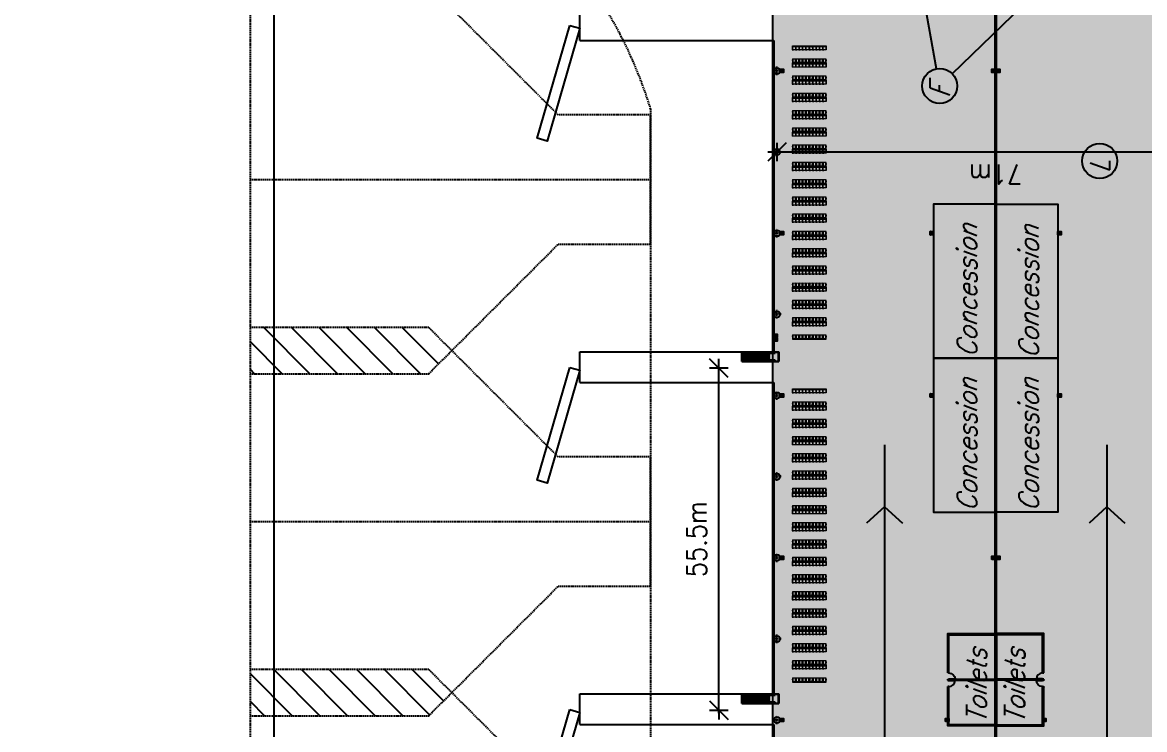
# Model space of a CAD drawing. Header units: millimetres. Extents: x -1 to 12300, y -1929 to 2470.
# Drawn here: x 7078.5 to 7260.5, y -869.9 to -755.2 of the extents above; entities that cross this region are included whole.
import ezdxf

# ---------------------------------------------------------------- set-up
doc = ezdxf.new("R2010")
doc.units = ezdxf.units.MM
for name, pattern in [('DASHDOTBERNUZ', [0.8, 0.4, -0.2, 0, -0.2]), ('DGN Style 1', [0.6, 0, -0.6]), ('HIDDENBERNUZ', [0.3, 0.2, -0.1])]:
    doc.linetypes.add(name, pattern=pattern)
doc.layers.get('0').update_dxf_attribs({"color": 250})
for name, color, linetype in [('01C', 250, 'Continuous'), ('01cotes', 200, 'Continuous'), ('01TXT', 250, 'Continuous'), ('01TXTINCENDIext', 7, 'Continuous'), ('01TXTINCENDIman', 7, 'Continuous'), ('01TXTmaterial', 31, 'Continuous'), ('05CPIL', 250, 'Continuous'), ('0fingers', 250, 'Continuous'), ('0parquing', 250, 'HIDDENBERNUZ'), ('0serveis', 6, 'HIDDENBERNUZ'), ('0Terminal', 250, 'Continuous'), ('_coberta', 7, 'Continuous'), ('espais terminal', 9, 'Continuous'), ('fluxes', 9, 'Continuous')]:
    doc.layers.add(name, color=color, linetype=linetype)
doc.layers.add('_AUXILIAR', color=135, linetype='Continuous', plot=False)
doc.layers.add('TR-AUX-OFICINES', color=9, linetype='Continuous', plot=False)
doc.styles.add('_FERROS', font='romans.shx', dxfattribs={"width": 0.9})
doc.styles.add('_PEGATINES', font='romans.shx', dxfattribs={"width": 0.9, "oblique": 20})
doc.dimstyles.new('_100PS1500', dxfattribs={"dimtxt": 3.2, "dimasz": 3, "dimexe": 0.18, "dimexo": 0.0625, "dimgap": 2, "dimtad": 1, "dimrnd": 0.01, "dimzin": 12, "dimdsep": 46, "dimtxsty": '_FERROS', "dimblk": 'OBLIQUE', "dimcen": 0.09, "dimdle": 0.5, "dimse1": 1, "dimse2": 1, "dimclrt": 7, "dimadec": 0, "dimazin": 0, "dimtfac": 1, "dimtix": 1, "dimtmove": 2, "dimatfit": 3, "dimldrblk": 'OBLIQUE', "dimfxl": 1, "dimtvp": 0.882353, "dimtolj": 1, "dimtzin": 0, "dimarcsym": 0})
pattern_1 = [(360, (37.508332, -17.139966), (2e-18, 0.01), [])]

# ---------------------------------------------------------------- blocks, each defined once
blk = doc.blocks.new('_PIL0')
at = {"color": 3, "linetype": 'DASHDOTBERNUZ', "ltscale": 0.4}
for p, q in [((0.7, 0), (-0.7, 0)), ((0, -0.7), (0, 0.7))]:
    blk.add_line(p, q, dxfattribs=at)
blk.add_circle((0, 0), 0.5)
blk = doc.blocks.new('A$C365033A8')
at = {"linetype": 'Continuous', "lineweight": 0, "flags": 128}
blk.add_lwpolyline([(0.77, 0.17), (0.63, 0.7), (0, 0.53), (0.14, 0)], close=True, dxfattribs=at)
at = {"linetype": 'DGN Style 1', "lineweight": 0, "flags": 128}
blk.add_lwpolyline([(0.64, 0.64), (0.75, 0.22), (0.77, 0.17), (0.14, 0), (0, 0.53), (0.63, 0.7)], close=True, dxfattribs=at)
at = {"linetype": 'Continuous', "lineweight": 0, "flags": 128}
blk.add_lwpolyline([(0.64, 0.64), (0.13, 0.5), (0.24, 0.09), (0.75, 0.22)], dxfattribs=at)
blk = doc.blocks.new('CADIRES')
at = {"layer": '01C', "xscale": -1, "rotation": 104.8649578604252}
for p in [(0.51, 2.94), (1.06, 2.94), (1.61, 2.94), (2.16, 2.94), (2.71, 2.94), (3.26, 2.94), (3.81, 2.94), (4.36, 2.94), (4.91, 2.94), (5.46, 2.94)]:
    blk.add_blockref('A$C365033A8', p, dxfattribs=at)
at = {"layer": '01C', "rotation": 75.13504216545468}
for p in [(0.51, -0.14), (1.06, -0.14), (1.61, -0.14), (2.16, -0.14), (2.71, -0.14), (3.26, -0.14), (3.81, -0.14), (4.36, -0.14), (4.91, -0.14), (5.46, -0.14)]:
    blk.add_blockref('A$C365033A8', p, dxfattribs=at)
blk = doc.blocks.new('*U36')
at = {"layer": '01C'}
blk.add_blockref('CADIRES', (-2.75, -1.4), dxfattribs=at)
blk = doc.blocks.new('*U35')
at = {"layer": '01C', "color": 0, "linetype": 'ByBlock', "lineweight": -2, "transparency": 16777216}
for p in [(0, 44.8), (0, 42), (0, 39.2), (0, 36.4), (0, 33.6), (0, 30.8), (0, 28), (0, 25.2), (0, 22.4), (0, 19.6), (0, 16.8), (0, 14), (0, 11.2), (0, 8.4), (0, 5.6), (0, 2.8), (0, 0)]:
    blk.add_blockref('*U36', p, dxfattribs=at)
blk = doc.blocks.new('*U38')
at = {"layer": '01C'}
blk.add_blockref('CADIRES', (-2.75, -1.4), dxfattribs=at)
blk = doc.blocks.new('*U37')
at = {"layer": '01C', "color": 0, "linetype": 'ByBlock', "lineweight": -2, "transparency": 16777216}
for p in [(0, 44.8), (0, 42), (0, 39.2), (0, 36.4), (0, 33.6), (0, 30.8), (0, 28), (0, 25.2), (0, 22.4), (0, 19.6), (0, 16.8), (0, 14), (0, 11.2), (0, 8.4), (0, 5.6), (0, 2.8), (0, 0)]:
    blk.add_blockref('*U38', p, dxfattribs=at)
blk = doc.blocks.new('_Oblique')
for p, q in [((0, -0.5), (0, 0.5)), ((0, 0), (0.5, 0))]:
    blk.add_line(p, q)
at = {"layer": '01C', "color": 7, "linetype": 'ByBlock', "lineweight": -2}
blk.add_line((-0.5, -0.5), (0.5, 0.5), dxfattribs=at)
blk = doc.blocks.new('*D74')
at = {"layer": '01cotes', "color": 0, "lineweight": -2, "transparency": 16777216}
blk.add_line((7119.31, -1162.23), (7119.31, -724.11), dxfattribs=at)
at = {"layer": 'DEFPOINTS', "color": 0, "transparency": 16777216}
for p in [(7119.31, -724.61), (7119.31, -724.61), (7119.31, -1161.73)]:
    blk.add_point(p, dxfattribs=at)
at = {"layer": '01cotes', "color": 0, "lineweight": -2, "transparency": 16777216, "xscale": 3, "yscale": 3, "zscale": 3}
for p, rotation in [((7119.31, -724.61), 90), ((7119.31, -1161.73), 270)]:
    blk.add_blockref('_Oblique', p, dxfattribs=dict(at, rotation=rotation))
at = {"layer": '01cotes', "color": 7, "transparency": 16777216, "insert": (7115.71, -943.17), "char_height": 3.2, "attachment_point": 5, "rotation": 90, "style": '_FERROS'}
blk.add_mtext('\\A1;437.12m', dxfattribs=at)
blk = doc.blocks.new('*D79')
at = {"layer": '01cotes', "color": 0, "lineweight": -2, "transparency": 16777216}
blk.add_line((7191.46, -867.26), (7191.46, -810.76), dxfattribs=at)
at = {"layer": 'DEFPOINTS', "color": 0, "transparency": 16777216}
for p in [(7191.46, -811.26), (7191.46, -811.26), (7191.46, -866.76)]:
    blk.add_point(p, dxfattribs=at)
at = {"layer": '01cotes', "color": 0, "lineweight": -2, "transparency": 16777216, "xscale": 3, "yscale": 3, "zscale": 3}
for p, rotation in [((7191.46, -811.26), 90), ((7191.46, -866.76), 270)]:
    blk.add_blockref('_Oblique', p, dxfattribs=dict(at, rotation=rotation))
at = {"layer": '01cotes', "color": 7, "transparency": 16777216, "insert": (7187.86, -839.01), "char_height": 3.2, "attachment_point": 5, "rotation": 90, "style": '_FERROS'}
blk.add_mtext('\\A1;55.5m', dxfattribs=at)
blk = doc.blocks.new('Porta')
at = {"layer": '01C'}
for p, q in [((0, 0.03), (-1, 0.03)), ((-1, 0.03), (-1, 0)), ((-1, 0), (0, 0)), ((0, 1.08), (0, 1)), ((0.2, 1.08), (0, 1.08)), ((0, 1), (0.2, 1)), ((0, 0), (0, 0.03)), ((0, 0), (0, -0.08)), ((0.2, 0), (0, 0)), ((0.2, 1), (0.2, 1.08)), ((0.2, -0.08), (0.2, 0)), ((0, -0.08), (0.2, -0.08))]:
    blk.add_line(p, q, dxfattribs=at)
blk.add_arc((0, 0), 1, 90.0219, 178.0808, dxfattribs=at)
blk = doc.blocks.new('A$C3C027024')
at = {"layer": '01C', "xscale": -1, "rotation": 269.9999888699887}
blk.add_blockref('Porta', (0.11, -0.2), dxfattribs=at)
at = {"layer": '01C', "rotation": 89.99998887030172}
blk.add_blockref('Porta', (-0.11, -0.2), dxfattribs=at)
blk = doc.blocks.new('A$C527012DD')
at = {"layer": '01C'}
for p, q in [((0.2, 8.61), (0.2, 14.8)), ((0.2, 14.8), (7.7, 14.8)), ((0.2, 7.42), (0.2, 7.58)), ((0.2, 7.58), (7.7, 7.58)), ((0.2, 7.42), (7.7, 7.42)), ((0.2, 0.2), (0.2, 6.39)), ((7.7, 0.2), (0.2, 0.2))]:
    blk.add_line(p, q, dxfattribs=at)
for points in [[(0, 8.61), (0, 15), (7.9, 15), (7.9, 0), (0, 0), (0, 6.39)], [(0, 7.42), (0, 7.58)]]:
    blk.add_lwpolyline(points, dxfattribs=at)
at = {"layer": '_coberta', "rotation": 90}
blk.add_blockref('A$C3C027024', (0, 7.5), dxfattribs=at)
blk = doc.blocks.new('A$C1FC95221')
at = {"layer": '01C'}
for p, q in [((-7.6, 8.61), (-7.6, 14.8)), ((-7.6, 14.8), (-0.1, 14.8)), ((-7.6, 7.42), (-7.6, 7.58)), ((-7.6, 7.58), (-0.1, 7.58)), ((-7.6, 7.42), (-0.1, 7.42)), ((-7.6, 0.2), (-7.6, 6.39)), ((-0.1, 0.2), (-7.6, 0.2))]:
    blk.add_line(p, q, dxfattribs=at)
for points in [[(-7.8, 8.61), (-7.8, 15), (0.1, 15), (0.1, 0), (-7.8, 0), (-7.8, 6.39)], [(-7.8, 7.42), (-7.8, 7.58)]]:
    blk.add_lwpolyline(points, dxfattribs=at)
at = {"layer": '_coberta', "xscale": -1}
blk.add_blockref('A$C527012DD', (7.8, 0), dxfattribs=at)
at = {"layer": '_coberta', "rotation": 90}
blk.add_blockref('A$C3C027024', (-7.8, 7.5), dxfattribs=at)
at = {"layer": '01TXT', "style": '_PEGATINES', "oblique": 20, "width": 0.9}
for p in [(-1.49, 0.45), (4.69, 0.45)]:
    blk.add_text('Toilets', height=3.2, rotation=90, dxfattribs=at).set_placement(p)
blk = doc.blocks.new('A$C47A048D5')
at = {"layer": '01C', "linetype": 'Continuous'}
h = blk.add_hatch(dxfattribs=at)
h.set_pattern_fill('USER', color=256, scale=0.01, pattern_type=0)
h.set_pattern_definition(pattern_1)
h.paths.add_polyline_path([(6.02, 1.37), (6.02, 1.44), (0.57, 1.44), (0.57, 1.37)])
h = blk.add_hatch(dxfattribs=at)
h.set_pattern_fill('USER', color=256, scale=0.01, pattern_type=0)
h.set_pattern_definition(pattern_1)
h.paths.add_polyline_path([(6.02, 0.12), (6.02, 0.2), (0.57, 0.2), (0.57, 0.12)])
for p, q in [((6.02, 1.56), (0, 1.56)), ((0, 1.56), (0, 1.53)), ((0, 1.53), (0, 0)), ((6.02, 0), (0, 0)), ((6.02, 1.53), (0.03, 1.53)), ((0.03, 0.03), (0.03, 1.53)), ((6.02, 0.03), (0.03, 0.03)), ((0.57, 1.37), (0.57, 1.44)), ((0.57, 1.44), (6.02, 1.44)), ((6.02, 1.37), (0.57, 1.37)), ((0.57, 0.12), (0.57, 0.2)), ((0.57, 0.2), (6.02, 0.2)), ((0.57, 0.12), (6.02, 0.12)), ((0.88, 1.53), (0.91, 1.53)), ((0.88, 1.33), (0.89, 1.33)), ((0.91, 0.23), (0.88, 0.23)), ((0.91, 0.03), (0.88, 0.03)), ((0.89, 1.33), (0.91, 1.33)), ((0.91, 1.53), (0.91, 1.44)), ((0.91, 1.37), (0.91, 1.33)), ((0.91, 1.33), (1.58, 1.33)), ((1.58, 0.23), (0.91, 0.23)), ((0.91, 0.23), (0.91, 0.2)), ((0.91, 0.12), (0.91, 0.03)), ((1.47, 1.53), (1.47, 1.44)), ((1.47, 1.37), (1.47, 1.33)), ((1.47, 0.2), (1.47, 0.23)), ((1.47, 0.12), (1.47, 0.03)), ((1.58, 1.33), (1.58, 0.23)), ((1.58, 1.33), (6, 1.33)), ((1.58, 1.28), (6.02, 1.28)), ((1.58, 1.23), (6.02, 1.23)), ((1.58, 1.18), (6.02, 1.18)), ((1.58, 1.13), (6.02, 1.13)), ((1.58, 1.08), (6.02, 1.08)), ((1.58, 1.03), (6.02, 1.03)), ((1.58, 0.98), (6.02, 0.98)), ((1.58, 0.93), (6.02, 0.93)), ((1.58, 0.88), (6.02, 0.88)), ((1.58, 0.83), (6.02, 0.83)), ((1.58, 0.78), (6.02, 0.78)), ((1.58, 0.73), (6.02, 0.73)), ((1.58, 0.68), (6.02, 0.68)), ((1.58, 0.63), (6.02, 0.63)), ((1.58, 0.58), (6.02, 0.58)), ((1.58, 0.53), (6.02, 0.53)), ((1.58, 0.48), (6.02, 0.48)), ((1.58, 0.43), (6.02, 0.43)), ((1.58, 0.38), (6.02, 0.38)), ((1.58, 0.33), (6.02, 0.33)), ((1.58, 0.28), (6.02, 0.28)), ((5.76, 0.23), (1.58, 0.23)), ((1.58, 0.23), (6.02, 0.23)), ((6.02, 0.23), (5.76, 0.23)), ((6, 1.33), (6.02, 1.33))]:
    blk.add_line(p, q, dxfattribs=at)
at = {"layer": '01C'}
blk.add_line((6.02, 0), (6.02, 1.56), dxfattribs=at)
at = {"layer": '01C', "linetype": 'Continuous'}
for centre, radius, start, end in [((1.27, 1.39), 0.417, 161.6493, 172.8122), ((1.27, 0.18), 0.417, 187.1878, 198.3507), ((1.28, 1.46), 0.428, 192.3446, 195.0345), ((0.88, 1.35), 0.0175, 196.5618, 261.2733), ((0.88, 0.21), 0.0175, 98.7267, 163.4382), ((1.28, 0.11), 0.428, 164.9655, 167.6554), ((0.89, 1.51), 0.0175, 96.5843, 160.5151), ((0.89, 0.05), 0.0175, 199.4849, 263.4157)]:
    blk.add_arc(centre, radius, start, end, dxfattribs=at)
blk = doc.blocks.new('A$C4F031390')
at = {"layer": '0parquing'}
for points in [[(31.5, -65), (31.5, -36.01), (10.5, -15), (10.5, 0), (-10.5, 0), (-10.5, -15), (-31.5, -36.01), (-31.5, -65), (31.5, -65)], [(0, -65), (0, 0)]]:
    blk.add_lwpolyline(points, dxfattribs=at)
blk = doc.blocks.new('*D234')
at = {"layer": '01cotes', "color": 0, "lineweight": -2, "transparency": 16777216}
blk.add_line((7272.39, -776.19), (7200.39, -776.19), dxfattribs=at)
at = {"layer": 'DEFPOINTS', "color": 0, "transparency": 16777216}
for p in [(7200.89, -776.19), (7200.89, -776.19), (7271.89, -776.19)]:
    blk.add_point(p, dxfattribs=at)
at = {"layer": '01cotes', "color": 0, "lineweight": -2, "transparency": 16777216, "xscale": 3, "yscale": 3, "zscale": 3, "rotation": 180}
blk.add_blockref('_Oblique', (7200.89, -776.19), dxfattribs=at)
at = {"layer": '01cotes', "color": 0, "lineweight": -2, "transparency": 16777216, "xscale": 3, "yscale": 3, "zscale": 3}
blk.add_blockref('_Oblique', (7271.89, -776.19), dxfattribs=at)
at = {"layer": '01cotes', "color": 7, "transparency": 16777216, "insert": (7236.39, -779.79), "char_height": 3.2, "attachment_point": 5, "rotation": 180, "style": '_FERROS'}
blk.add_mtext('\\A1;71m', dxfattribs=at)
blk = doc.blocks.new('A$C39DC0D00')
at = {"layer": '01TXTINCENDIext'}
h = blk.add_hatch(color=7, dxfattribs=at)
h.dxf.hatch_style = 1
h.paths.add_polyline_path([(0.53, 0.54), (0, 0.54), (0, 0), (0.53, 0)])
h.paths.add_polyline_path([(0.51, 0.51), (0.51, 0.03, -0.414214), (0.5, 0.02), (0.03, 0.02, -0.414214), (0.02, 0.03), (0.02, 0.51, -0.414214), (0.03, 0.52), (0.5, 0.52, -0.414214)], flags=16)
h.paths.add_polyline_path([(0.35, 0.45), (0.34, 0.44), (0.34, 0.45), (0.33, 0.45), (0.32, 0.45), (0.32, 0.45), (0.31, 0.45), (0.31, 0.45), (0.29, 0.45), (0.27, 0.45), (0.27, 0.45), (0.27, 0.45), (0.27, 0.45), (0.27, 0.44), (0.27, 0.44), (0.28, 0.43), (0.28, 0.42, -0.120407), (0.33, 0.4, -0.22624), (0.33, 0.39), (0.33, 0.05, -0.414214), (0.32, 0.04), (0.21, 0.04, -0.414214), (0.19, 0.05), (0.19, 0.08), (0.17, 0.08), (0.17, 0.08), (0.17, 0.1), (0.17, 0.1), (0.17, 0.11), (0.17, 0.11), (0.17, 0.14), (0.17, 0.14), (0.17, 0.14), (0.17, 0.17), (0.16, 0.19), (0.14, 0.24), (0.13, 0.27), (0.12, 0.29), (0.12, 0.31), (0.11, 0.33), (0.11, 0.35), (0.11, 0.38), (0.12, 0.39), (0.13, 0.4), (0.14, 0.42), (0.15, 0.43), (0.16, 0.44), (0.18, 0.44), (0.2, 0.45), (0.22, 0.46), (0.24, 0.46), (0.25, 0.46), (0.25, 0.46), (0.28, 0.48), (0.31, 0.49), (0.33, 0.5), (0.33, 0.49), (0.32, 0.49), (0.29, 0.47), (0.28, 0.47), (0.29, 0.47), (0.31, 0.46), (0.33, 0.46), (0.35, 0.45), (0.35, 0.45)], flags=0)
h.paths.add_polyline_path([(0.25, 0.44), (0.25, 0.44), (0.25, 0.44), (0.25, 0.44), (0.25, 0.43), (0.24, 0.42, 0.110621), (0.2, 0.4, 0.22624), (0.19, 0.39), (0.19, 0.1), (0.19, 0.1), (0.18, 0.1), (0.18, 0.11), (0.19, 0.11), (0.19, 0.14), (0.18, 0.14), (0.18, 0.15), (0.18, 0.17), (0.17, 0.2), (0.16, 0.23), (0.14, 0.27), (0.13, 0.3), (0.13, 0.33), (0.12, 0.35), (0.13, 0.37), (0.13, 0.39), (0.14, 0.41), (0.16, 0.42), (0.18, 0.43), (0.21, 0.44), (0.22, 0.44)], flags=0)
h = blk.add_hatch(color=10, dxfattribs=at)
h.paths.add_polyline_path([(0.51, 0.51, 0.414214), (0.5, 0.52), (0.03, 0.52, 0.414214), (0.02, 0.51), (0.02, 0.03, 0.414214), (0.03, 0.02), (0.5, 0.02, 0.414214), (0.51, 0.03)])
h.paths.add_polyline_path([(0.12, 0.31), (0.11, 0.33), (0.11, 0.35), (0.11, 0.38), (0.12, 0.39), (0.13, 0.4), (0.14, 0.42), (0.15, 0.43), (0.16, 0.44), (0.18, 0.44), (0.2, 0.45), (0.22, 0.46), (0.24, 0.46), (0.25, 0.46), (0.25, 0.46), (0.28, 0.48), (0.31, 0.49), (0.33, 0.5), (0.33, 0.49), (0.32, 0.49), (0.29, 0.47), (0.28, 0.47), (0.29, 0.47), (0.31, 0.46), (0.33, 0.46), (0.35, 0.45), (0.35, 0.45), (0.35, 0.45), (0.34, 0.44), (0.34, 0.45), (0.33, 0.45), (0.32, 0.45), (0.32, 0.45), (0.31, 0.45), (0.31, 0.45), (0.29, 0.45), (0.27, 0.45), (0.27, 0.45), (0.27, 0.45), (0.27, 0.45), (0.27, 0.44), (0.27, 0.44), (0.28, 0.43), (0.28, 0.42, -0.120407), (0.33, 0.4, -0.22624), (0.33, 0.39), (0.33, 0.05, -0.414214), (0.32, 0.04), (0.21, 0.04, -0.414214), (0.19, 0.05), (0.19, 0.08), (0.17, 0.08), (0.17, 0.08), (0.17, 0.1), (0.17, 0.1), (0.17, 0.11), (0.17, 0.11), (0.17, 0.14), (0.17, 0.14), (0.17, 0.14), (0.17, 0.17), (0.16, 0.19), (0.14, 0.24), (0.13, 0.27), (0.12, 0.29)], flags=16)
h.paths.add_polyline_path([(0.13, 0.33), (0.12, 0.35), (0.13, 0.37), (0.13, 0.39), (0.14, 0.41), (0.16, 0.42), (0.18, 0.43), (0.21, 0.44), (0.22, 0.44), (0.25, 0.44), (0.25, 0.44), (0.25, 0.44), (0.25, 0.44), (0.25, 0.43), (0.24, 0.42, 0.110621), (0.2, 0.4, 0.22624), (0.19, 0.39), (0.19, 0.1), (0.19, 0.1), (0.18, 0.1), (0.18, 0.11), (0.19, 0.11), (0.19, 0.14), (0.18, 0.14), (0.18, 0.15), (0.18, 0.17), (0.17, 0.2), (0.16, 0.23), (0.14, 0.27), (0.13, 0.3)], flags=0)
h.paths.add_polyline_path([(0.19, 0.39, -0.22624), (0.2, 0.4, -0.110621), (0.24, 0.42), (0.25, 0.43), (0.25, 0.44), (0.25, 0.44), (0.25, 0.44), (0.25, 0.44), (0.22, 0.44), (0.21, 0.44), (0.18, 0.43), (0.16, 0.42), (0.14, 0.41), (0.13, 0.39), (0.13, 0.37), (0.12, 0.35), (0.13, 0.33), (0.13, 0.3), (0.14, 0.27), (0.16, 0.23), (0.17, 0.2), (0.18, 0.17), (0.18, 0.15), (0.18, 0.14), (0.19, 0.14), (0.19, 0.11), (0.18, 0.11), (0.18, 0.1), (0.19, 0.1), (0.19, 0.1)], flags=0)
h = blk.add_hatch(color=255, dxfattribs=at)
h.paths.add_polyline_path([(0.33, 0.39, 0.22624), (0.33, 0.4, 0.120407), (0.28, 0.42), (0.28, 0.43), (0.27, 0.44), (0.27, 0.44), (0.27, 0.45), (0.27, 0.45), (0.27, 0.45), (0.27, 0.45), (0.29, 0.45), (0.31, 0.45), (0.31, 0.45), (0.32, 0.45), (0.32, 0.45), (0.33, 0.45), (0.34, 0.45), (0.34, 0.44), (0.35, 0.45), (0.35, 0.45), (0.35, 0.45), (0.33, 0.46), (0.31, 0.46), (0.29, 0.47), (0.28, 0.47), (0.29, 0.47), (0.32, 0.49), (0.33, 0.49), (0.33, 0.5), (0.31, 0.49), (0.28, 0.48), (0.25, 0.46), (0.25, 0.46), (0.24, 0.46), (0.22, 0.46), (0.2, 0.45), (0.18, 0.44), (0.16, 0.44), (0.15, 0.43), (0.14, 0.42), (0.13, 0.4), (0.12, 0.39), (0.11, 0.38), (0.11, 0.35), (0.11, 0.33), (0.12, 0.31), (0.12, 0.29), (0.13, 0.27), (0.14, 0.24), (0.16, 0.19), (0.17, 0.17), (0.17, 0.14), (0.17, 0.14), (0.17, 0.14), (0.17, 0.11), (0.17, 0.11), (0.17, 0.1), (0.17, 0.1), (0.17, 0.08), (0.17, 0.08), (0.19, 0.08), (0.19, 0.05, 0.414214), (0.21, 0.04), (0.32, 0.04, 0.414214), (0.33, 0.05)])
h.paths.add_polyline_path([(0.19, 0.1), (0.19, 0.1), (0.18, 0.1), (0.18, 0.11), (0.19, 0.11), (0.19, 0.14), (0.18, 0.14), (0.18, 0.15), (0.18, 0.17), (0.17, 0.2), (0.16, 0.23), (0.14, 0.27), (0.13, 0.3), (0.13, 0.33), (0.12, 0.35), (0.13, 0.37), (0.13, 0.39), (0.14, 0.41), (0.16, 0.42), (0.18, 0.43), (0.21, 0.44), (0.22, 0.44), (0.25, 0.44), (0.25, 0.44), (0.25, 0.44), (0.25, 0.44), (0.25, 0.43), (0.24, 0.42, 0.110621), (0.2, 0.4, 0.22624), (0.19, 0.39)], flags=16)
blk.add_hatch(color=10, dxfattribs=at).paths.add_polyline_path([(0.19, 0.39, -0.22624), (0.2, 0.4, -0.110621), (0.24, 0.42), (0.25, 0.43), (0.25, 0.44), (0.25, 0.44), (0.25, 0.44), (0.25, 0.44), (0.22, 0.44), (0.21, 0.44), (0.18, 0.43), (0.16, 0.42), (0.14, 0.41), (0.13, 0.39), (0.13, 0.37), (0.12, 0.35), (0.13, 0.33), (0.13, 0.3), (0.14, 0.27), (0.16, 0.23), (0.17, 0.2), (0.18, 0.17), (0.18, 0.15), (0.18, 0.14), (0.19, 0.14), (0.19, 0.11), (0.18, 0.11), (0.18, 0.1), (0.19, 0.1), (0.19, 0.1)])
at = {"layer": '01TXTINCENDIext', "color": 255}
for p, q in [((0.02, 0.03), (0.02, 0.51)), ((0.03, 0.52), (0.5, 0.52)), ((0.5, 0.02), (0.03, 0.02)), ((0.51, 0.51), (0.51, 0.03))]:
    blk.add_line(p, q, dxfattribs=at)
at = {"layer": '01TXTINCENDIext', "color": 7}
blk.add_lwpolyline([(0, 0.54), (0.53, 0.54), (0.53, 0), (0, 0)], close=True, dxfattribs=at)
at = {"layer": '01TXTINCENDIext', "color": 255}
for points in [[(0.28, 0.42), (0.28, 0.43), (0.27, 0.44), (0.27, 0.44), (0.27, 0.45), (0.27, 0.45), (0.27, 0.45), (0.27, 0.45), (0.29, 0.45), (0.31, 0.45), (0.31, 0.45), (0.32, 0.45), (0.32, 0.45), (0.33, 0.45), (0.34, 0.45), (0.34, 0.44), (0.35, 0.45), (0.35, 0.45), (0.35, 0.45), (0.33, 0.46), (0.31, 0.46), (0.29, 0.47), (0.28, 0.47), (0.29, 0.47), (0.32, 0.49), (0.33, 0.49), (0.33, 0.5), (0.31, 0.49), (0.28, 0.48), (0.25, 0.46), (0.25, 0.46), (0.24, 0.46), (0.22, 0.46), (0.2, 0.45), (0.18, 0.44), (0.16, 0.44), (0.15, 0.43), (0.14, 0.42), (0.13, 0.4), (0.12, 0.39), (0.11, 0.38), (0.11, 0.35), (0.11, 0.33), (0.12, 0.31), (0.12, 0.29), (0.13, 0.27), (0.14, 0.24), (0.16, 0.19), (0.17, 0.17), (0.17, 0.14), (0.17, 0.14), (0.17, 0.14), (0.17, 0.11), (0.17, 0.11), (0.17, 0.1), (0.17, 0.1), (0.17, 0.08), (0.17, 0.08), (0.19, 0.08)], [(0.19, 0.1), (0.19, 0.1), (0.18, 0.1), (0.18, 0.11), (0.19, 0.11), (0.19, 0.14), (0.18, 0.14), (0.18, 0.15), (0.18, 0.17), (0.17, 0.2), (0.16, 0.23), (0.14, 0.27), (0.13, 0.3), (0.13, 0.33), (0.12, 0.35), (0.13, 0.37), (0.13, 0.39), (0.14, 0.41), (0.16, 0.42), (0.18, 0.43), (0.21, 0.44), (0.22, 0.44), (0.25, 0.44), (0.25, 0.44), (0.25, 0.44), (0.25, 0.44), (0.25, 0.43), (0.24, 0.42)], [(0.19, 0.39), (0.19, 0.1)]]:
    blk.add_lwpolyline(points, dxfattribs=at)
blk.add_lwpolyline([(0.19, 0.08), (0.19, 0.05, 0.414214), (0.21, 0.04), (0.32, 0.04, 0.414214), (0.33, 0.05), (0.33, 0.39)], format="xyb", dxfattribs=at)
for centre, radius, start, end in [((0.03, 0.51), 0.0144, 90, 180), ((0.03, 0.03), 0.0144, 180, 270), ((0.21, 0.39), 0.0128, 129.008, 180), ((0.26, 0.32), 0.105, 103.7582, 129.008), ((0.26, 0.32), 0.105, 50.992, 78.4551), ((0.32, 0.39), 0.0128, 0, 50.992), ((0.5, 0.51), 0.0144, 0, 90), ((0.5, 0.03), 0.0144, 270, 0)]:
    blk.add_arc(centre, radius, start, end, dxfattribs=at)
blk = doc.blocks.new('MANGERA')
at = {"layer": '01TXTINCENDIext'}
h = blk.add_hatch(color=7, dxfattribs=at)
h.dxf.hatch_style = 1
h.paths.add_polyline_path([(0.53, 0.54), (0, 0.54), (0, 0), (0.53, 0)])
h.paths.add_polyline_path([(0.03, 0.52), (0.5, 0.52, -0.414214), (0.51, 0.51), (0.51, 0.03, -0.414214), (0.5, 0.02), (0.03, 0.02, -0.414214), (0.02, 0.03), (0.02, 0.51, -0.414214)], flags=16)
h.paths.add_polyline_path([(0.1, 0.49), (0.11, 0.49), (0.11, 0.2), (0.1, 0.2)], flags=0)
h.paths.add_polyline_path([(0.15, 0.48), (0.15, 0.18, -1), (0.12, 0.18), (0.12, 0.48, -1)], flags=0)
h.paths.add_polyline_path([(0.19, 0.48), (0.19, 0.2, -1), (0.16, 0.2), (0.16, 0.48, -1)], flags=0)
h.paths.add_polyline_path([(0.22, 0.48), (0.22, 0.2, -1), (0.2, 0.2), (0.2, 0.48, -1)], flags=0)
h.paths.add_polyline_path([(0.26, 0.48), (0.26, 0.2, -1), (0.23, 0.2), (0.23, 0.48, -1)], flags=0)
h.paths.add_polyline_path([(0.3, 0.48), (0.3, 0.2, -1), (0.27, 0.2), (0.27, 0.48, -1)], flags=0)
h.paths.add_polyline_path([(0.31, 0.49), (0.31, 0.49), (0.31, 0.35), (0.37, 0.35, -25.210419), (0.37, 0.35), (0.31, 0.35), (0.31, 0.2), (0.31, 0.2)], flags=0)
h.paths.add_polyline_path([(0.11, 0.16), (0.15, 0.16), (0.15, 0.15), (0.11, 0.15)], flags=0)
h.paths.add_polyline_path([(0.4, 0.38), (0.4, 0.35), (0.37, 0.35, -0.36031)], flags=0)
h.paths.add_polyline_path([(0.12, 0.15), (0.15, 0.15), (0.15, 0.12), (0.12, 0.12)], flags=0)
h.paths.add_polyline_path([(0.37, 0.35), (0.4, 0.35), (0.4, 0.32, -0.36031)], flags=0)
h.paths.add_polyline_path([(0.41, 0.38, -0.36031), (0.44, 0.35), (0.41, 0.35)], flags=0)
h.paths.add_polyline_path([(0.11, 0.12), (0.15, 0.12), (0.15, 0.11), (0.11, 0.11)], flags=0)
h.paths.add_polyline_path([(0.41, 0.35), (0.44, 0.35, -0.36031), (0.41, 0.32)], flags=0)
h.paths.add_polyline_path([(0.12, 0.1), (0.15, 0.1), (0.14, 0.07), (0.12, 0.07)], flags=0)
h.paths.add_polyline_path([(0.13, 0.06), (0.14, 0.06), (0.14, 0.05), (0.13, 0.05)], flags=0)
h = blk.add_hatch(color=10, dxfattribs=at)
h.paths.add_polyline_path([(0.03, 0.52, 0.414214), (0.02, 0.51), (0.02, 0.03, 0.414214), (0.03, 0.02), (0.5, 0.02, 0.414214), (0.51, 0.03), (0.51, 0.51, 0.414214), (0.5, 0.52)])
h.paths.add_polyline_path([(0.37, 0.35), (0.31, 0.35), (0.31, 0.2), (0.31, 0.2), (0.31, 0.49), (0.31, 0.49), (0.31, 0.35), (0.37, 0.35, -25.210419)], flags=16)
h.paths.add_polyline_path([(0.41, 0.38, -0.36031), (0.44, 0.35), (0.41, 0.35)], flags=0)
h.paths.add_polyline_path([(0.4, 0.38), (0.4, 0.35), (0.37, 0.35, -0.36031)], flags=0)
h.paths.add_polyline_path([(0.44, 0.35, -0.36031), (0.41, 0.32), (0.41, 0.35)], flags=0)
h.paths.add_polyline_path([(0.4, 0.35), (0.4, 0.32, -0.36031), (0.37, 0.35)], flags=0)
h.paths.add_polyline_path([(0.3, 0.2, -1), (0.27, 0.2), (0.27, 0.48, -1), (0.3, 0.48)], flags=16)
h.paths.add_polyline_path([(0.26, 0.2, -1), (0.23, 0.2), (0.23, 0.48, -1), (0.26, 0.48)], flags=16)
h.paths.add_polyline_path([(0.22, 0.2, -1), (0.2, 0.2), (0.2, 0.48, -1), (0.22, 0.48)], flags=16)
h.paths.add_polyline_path([(0.19, 0.2, -1), (0.16, 0.2), (0.16, 0.48, -1), (0.19, 0.48)], flags=16)
h.paths.add_polyline_path([(0.15, 0.18, -1), (0.12, 0.18), (0.12, 0.48, -1), (0.15, 0.48)], flags=16)
h.paths.add_polyline_path([(0.11, 0.2), (0.1, 0.2), (0.1, 0.49), (0.11, 0.49)], flags=16)
h.paths.add_polyline_path([(0.15, 0.16), (0.15, 0.15), (0.11, 0.15), (0.11, 0.16)], flags=16)
h.paths.add_polyline_path([(0.15, 0.15), (0.15, 0.12), (0.12, 0.12), (0.12, 0.15)], flags=16)
h.paths.add_polyline_path([(0.15, 0.12), (0.15, 0.11), (0.11, 0.11), (0.11, 0.12)], flags=16)
h.paths.add_polyline_path([(0.15, 0.1), (0.14, 0.07), (0.12, 0.07), (0.12, 0.1)], flags=16)
h.paths.add_polyline_path([(0.14, 0.06), (0.14, 0.05), (0.13, 0.05), (0.13, 0.06)], flags=16)
h = blk.add_hatch(color=7, dxfattribs=at)
h.dxf.hatch_style = 1
h.paths.add_polyline_path([(0.15, 0.48, 1), (0.12, 0.48), (0.12, 0.18, 1), (0.15, 0.18)])
h.paths.add_polyline_path([(0.19, 0.48, 1), (0.16, 0.48), (0.16, 0.2, 1), (0.19, 0.2)])
h.paths.add_polyline_path([(0.22, 0.48, 1), (0.2, 0.48), (0.2, 0.2, 1), (0.22, 0.2)])
h.paths.add_polyline_path([(0.26, 0.48, 1), (0.23, 0.48), (0.23, 0.2, 1), (0.26, 0.2)])
h.paths.add_polyline_path([(0.3, 0.48, 1), (0.27, 0.48), (0.27, 0.2, 1), (0.3, 0.2)])
h.paths.add_polyline_path([(0.11, 0.49), (0.1, 0.49), (0.1, 0.2), (0.11, 0.2)])
h.paths.add_polyline_path([(0.31, 0.49), (0.31, 0.49), (0.31, 0.2), (0.31, 0.2)])
h.paths.add_polyline_path([(0.37, 0.35), (0.31, 0.35), (0.31, 0.35), (0.37, 0.35, 25.210419)])
h.paths.add_polyline_path([(0.37, 0.35), (0.4, 0.35), (0.4, 0.32, -0.36031)], flags=16)
h.paths.add_polyline_path([(0.37, 0.35, -0.36031), (0.4, 0.38), (0.4, 0.35)], flags=16)
h.paths.add_polyline_path([(0.41, 0.35), (0.44, 0.35, -0.36031), (0.41, 0.32)], flags=16)
h.paths.add_polyline_path([(0.41, 0.35), (0.41, 0.38, -0.36031), (0.44, 0.35)], flags=16)
h.paths.add_polyline_path([(0.15, 0.16), (0.11, 0.16), (0.11, 0.15), (0.15, 0.15)])
h.paths.add_polyline_path([(0.15, 0.15), (0.12, 0.15), (0.12, 0.12), (0.15, 0.12)])
h.paths.add_polyline_path([(0.15, 0.12), (0.11, 0.12), (0.11, 0.11), (0.15, 0.11)])
h.paths.add_polyline_path([(0.15, 0.1), (0.12, 0.1), (0.12, 0.07), (0.14, 0.07)])
h.paths.add_polyline_path([(0.14, 0.06), (0.13, 0.06), (0.13, 0.05), (0.14, 0.05)])
at = {"layer": '01TXTINCENDIext', "color": 255}
for p, q in [((0.02, 0.03), (0.02, 0.51)), ((0.03, 0.52), (0.5, 0.52)), ((0.5, 0.02), (0.03, 0.02)), ((0.37, 0.35), (0.31, 0.35)), ((0.37, 0.35), (0.31, 0.35)), ((0.4, 0.35), (0.37, 0.35)), ((0.4, 0.35), (0.37, 0.35)), ((0.4, 0.38), (0.4, 0.35)), ((0.4, 0.35), (0.4, 0.32)), ((0.41, 0.38), (0.41, 0.35)), ((0.41, 0.35), (0.41, 0.32)), ((0.44, 0.35), (0.41, 0.35)), ((0.44, 0.35), (0.41, 0.35)), ((0.51, 0.51), (0.51, 0.03))]:
    blk.add_line(p, q, dxfattribs=at)
at = {"layer": '01TXTINCENDIext', "color": 7}
blk.add_lwpolyline([(0, 0.54), (0.53, 0.54), (0.53, 0), (0, 0)], close=True, dxfattribs=at)
at = {"layer": '01TXTINCENDIext', "color": 255}
for points in [[(0.1, 0.49), (0.11, 0.49), (0.11, 0.2), (0.1, 0.2)], [(0.11, 0.16), (0.15, 0.16), (0.15, 0.15), (0.11, 0.15)], [(0.11, 0.12), (0.15, 0.12), (0.15, 0.11), (0.11, 0.11)], [(0.12, 0.15), (0.15, 0.15), (0.15, 0.12), (0.12, 0.12)], [(0.12, 0.1), (0.15, 0.1), (0.14, 0.07), (0.12, 0.07)], [(0.13, 0.06), (0.14, 0.06), (0.14, 0.05), (0.13, 0.05)], [(0.31, 0.49), (0.31, 0.49), (0.31, 0.2), (0.31, 0.2)]]:
    blk.add_lwpolyline(points, close=True, dxfattribs=at)
for points in [[(0.12, 0.18), (0.12, 0.48)], [(0.15, 0.48), (0.15, 0.18)], [(0.16, 0.2), (0.16, 0.48)], [(0.19, 0.48), (0.19, 0.2)], [(0.2, 0.2), (0.2, 0.48)], [(0.22, 0.48), (0.22, 0.2)], [(0.23, 0.2), (0.23, 0.48)], [(0.26, 0.48), (0.26, 0.2)], [(0.27, 0.2), (0.27, 0.48)], [(0.3, 0.48), (0.3, 0.2)]]:
    blk.add_lwpolyline(points, dxfattribs=at)
for centre, radius, start, end in [((0.03, 0.51), 0.0144, 90, 180), ((0.03, 0.03), 0.0144, 180, 270), ((0.13, 0.48), 0.0139, 0, 180), ((0.13, 0.18), 0.0139, 180, 0), ((0.17, 0.48), 0.0139, 0, 180), ((0.17, 0.2), 0.0139, 180, 0), ((0.21, 0.48), 0.0139, 0, 180), ((0.21, 0.2), 0.0139, 180, 0), ((0.25, 0.48), 0.0139, 0, 180), ((0.25, 0.2), 0.0139, 180, 0), ((0.29, 0.48), 0.0139, 0, 180), ((0.29, 0.2), 0.0139, 180, 0), ((0.41, 0.35), 0.0384, 184.543, 175.457), ((0.41, 0.35), 0.0325, 95.3708, 174.6292), ((0.41, 0.35), 0.0325, 185.3708, 264.6292), ((0.41, 0.35), 0.0325, 5.3708, 84.6292), ((0.41, 0.35), 0.0325, 275.3708, 354.6292), ((0.5, 0.51), 0.0144, 0, 90), ((0.5, 0.03), 0.0144, 270, 0)]:
    blk.add_arc(centre, radius, start, end, dxfattribs=at)
blk = doc.blocks.new('PULSADOR')
at = {"layer": '01TXTINCENDIext'}
h = blk.add_hatch(color=10, dxfattribs=at)
h.paths.add_polyline_path([(0.53, 0.54), (0, 0.54), (0, 0), (0.53, 0)])
h.paths.add_polyline_path([(0.03, 0.52), (0.5, 0.52, -0.414214), (0.51, 0.51), (0.51, 0.03, -0.414214), (0.5, 0.02), (0.03, 0.02, -0.414214), (0.02, 0.03), (0.02, 0.51, -0.414214)], flags=16)
h.paths.add_polyline_path([(0.43, 0.27, -1), (0.09, 0.27, -1)], flags=0)
h.paths.add_polyline_path([(0.34, 0.27, -1), (0.19, 0.27, -1)], flags=0)
h = blk.add_hatch(color=7, dxfattribs=at)
h.dxf.hatch_style = 1
h.paths.add_polyline_path([(0.51, 0.51, 0.414214), (0.5, 0.52), (0.03, 0.52, 0.414214), (0.02, 0.51), (0.02, 0.03, 0.414214), (0.03, 0.02), (0.5, 0.02, 0.414214), (0.51, 0.03)])
h.paths.add_polyline_path([(0.43, 0.27, -1), (0.09, 0.27, -1)], flags=16)
h.paths.add_polyline_path([(0.34, 0.27, -1), (0.19, 0.27, -1)], flags=0)
h = blk.add_hatch(color=7, dxfattribs=at)
h.dxf.hatch_style = 1
h.paths.add_polyline_path([(0.34, 0.27, 1), (0.19, 0.27, 1)])
at = {"layer": '01TXTINCENDIext', "color": 255}
for p, q in [((0.02, 0.03), (0.02, 0.51)), ((0.5, 0.02), (0.03, 0.02)), ((0.51, 0.51), (0.51, 0.03))]:
    blk.add_line(p, q, dxfattribs=at)
at = {"layer": '01TXTINCENDIext', "color": 7}
blk.add_lwpolyline([(0, 0.54), (0.53, 0.54), (0.53, 0), (0, 0)], close=True, dxfattribs=at)
for radius in [0.17, 0.075]:
    blk.add_circle((0.26, 0.27), radius, dxfattribs=at)
at = {"layer": '01TXTINCENDIext', "color": 255}
for centre, start, end in [((0.03, 0.51), 90, 180), ((0.03, 0.03), 180, 270), ((0.5, 0.51), 0, 90), ((0.5, 0.03), 270, 0)]:
    blk.add_arc(centre, 0.0144, start, end, dxfattribs=at)

msp = doc.modelspace()

# ---------------------------------------------------------------- hatches: boundary and pattern name
at = {"layer": '0parquing'}
h = msp.add_hatch(dxfattribs=at)
h.set_pattern_fill('ANSI31', color=256)
h.set_pattern_definition([(135, (8267.587, -1846.8883), (-2.245064, -2.245064), [])])
h.paths.add_polyline_path([(7099.895, -1049.445), (7099.895, -1056.945), (7135.853, -1056.945), (7139.026, -1053.195), (7135.853, -1049.445)])
h.paths.add_polyline_path([(7115.39, -976.945), (7115.39, -981.276), (7139.518, -981.276), (7135.853, -976.945)])
h.paths.add_polyline_path([(7115.39, -918.276), (7115.39, -923.162), (7144.383, -923.162), (7146.827, -920.719), (7144.383, -918.276)])
h.paths.add_polyline_path([(7115.39, -860.162), (7115.39, -867.662), (7144.383, -867.662), (7148.134, -863.912), (7144.383, -860.162)])
h.paths.add_polyline_path([(7115.39, -804.662), (7115.39, -812.162), (7144.383, -812.162), (7148.134, -808.412), (7144.383, -804.662)])
h.paths.add_polyline_path([(7078.453, -686.297), (7078.453, -693.797), (7107.446, -693.797), (7111.197, -690.047), (7107.446, -686.297)])
h.paths.add_polyline_path([(7118.866, -545.43), (7116.661, -552.599), (7144.373, -561.122), (7149.061, -558.64), (7146.577, -553.953)])
h.paths.add_polyline_path([(7135.181, -492.382), (7132.976, -499.551), (7160.688, -508.074), (7165.376, -505.592), (7162.892, -500.905)])
h.paths.add_polyline_path([(7287, -466.861), (7285.487, -469.68), (7288.323, -471.162), (7309.697, -464.589), (7308.374, -460.287)])
h.paths.add_polyline_path([(7298.611, -504.616), (7297.098, -507.435), (7299.934, -508.917), (7321.308, -502.343), (7319.985, -498.042)])
h.paths.add_polyline_path([(7310.223, -542.37), (7308.71, -545.19), (7311.546, -546.672), (7332.92, -540.098), (7331.597, -535.797)])
h.paths.add_polyline_path([(7353.465, -637.719), (7351.19, -639.969), (7353.465, -642.219), (7375.827, -642.219), (7375.827, -637.719)])
h.paths.add_polyline_path([(7353.465, -677.219), (7351.19, -679.469), (7353.465, -681.719), (7375.827, -681.719), (7375.827, -677.219)])
h.paths.add_polyline_path([(7316.528, -796.187), (7314.253, -798.437), (7316.528, -800.687), (7338.89, -800.687), (7338.89, -796.187)])
h.paths.add_polyline_path([(7316.528, -835.687), (7314.253, -837.937), (7316.528, -840.187), (7338.89, -840.187), (7338.89, -835.687)])
h.paths.add_polyline_path([(7316.528, -875.187), (7314.253, -877.437), (7316.528, -879.687), (7338.89, -879.687), (7338.89, -875.187)])
h.paths.add_polyline_path([(7316.528, -914.687), (7314.253, -916.937), (7316.528, -919.187), (7338.89, -919.187), (7338.89, -914.687)])
h.paths.add_polyline_path([(7316.528, -954.187), (7314.253, -956.437), (7316.528, -958.687), (7338.89, -958.687), (7338.89, -954.187)])
h.paths.add_polyline_path([(7316.528, -993.687), (7314.253, -995.937), (7316.528, -998.187), (7338.89, -998.187), (7338.89, -993.687)])
h.paths.add_polyline_path([(7316.528, -1033.187), (7314.253, -1035.437), (7316.528, -1037.687), (7338.89, -1037.687), (7338.89, -1033.187)])
h.paths.add_polyline_path([(7316.528, -1072.687), (7314.253, -1074.937), (7316.528, -1077.187), (7338.89, -1077.187), (7338.89, -1072.687)])
h.paths.add_polyline_path([(7316.528, -1112.187), (7314.253, -1114.437), (7316.528, -1116.687), (7338.89, -1116.687), (7338.89, -1112.187)])
at = {"layer": 'espais terminal'}
h = msp.add_hatch(color=170, dxfattribs=at)
h.dxf.hatch_style = 1
h.paths.add_polyline_path([(7193.187, -592.245, 0.2228431), (7198.549, -630.253), (7176.03, -630.253), (7182.156, -650.371, 0.5526058), (7185.463, -724.613), (7200.19, -724.613), (7200.19, -1151.831), (7236.39, -1151.831), (7236.39, -451.773)])
h = msp.add_hatch(color=94, dxfattribs=at)
h.dxf.hatch_style = 1
h.paths.add_polyline_path([(7236.39, -451.773), (7236.39, -1161.831), (7272.59, -1161.831), (7272.59, -1161.631), (7272.59, -724.613), (7287.317, -724.613, 0.5526058), (7290.624, -650.371), (7296.75, -630.253), (7274.231, -630.253, 0.2228431), (7279.593, -592.245)])

# ---------------------------------------------------------------- linework, layer by layer
at = {"layer": '01C'}
for p, q in [((7236.29, -1161.831), (7236.29, -452.778)), ((7236.39, -452.453), (7236.39, -1161.831)), ((7236.49, -1161.831), (7236.49, -452.778)), ((7168.89, -758.11), (7168.89, -753.11)), ((7168.89, -758.11), (7200.39, -758.11)), ((7168.89, -808.61), (7200.39, -808.61)), ((7168.89, -813.61), (7168.89, -808.61)), ((7168.89, -813.61), (7200.39, -813.61)), ((7168.89, -864.11), (7200.39, -864.11)), ((7168.89, -869.11), (7168.89, -864.11)), ((7168.89, -869.11), (7200.39, -869.11))]:
    msp.add_line(p, q, dxfattribs=at)
for points in [[(7236.29, -809.641), (7236.29, -784.641), (7226.29, -784.641), (7226.29, -809.641)], [(7236.49, -809.641), (7236.49, -784.641), (7246.49, -784.641), (7246.49, -809.641)], [(7236.29, -834.641), (7236.29, -809.641), (7226.29, -809.641), (7226.29, -834.641)], [(7236.49, -834.641), (7236.49, -809.641), (7246.49, -809.641), (7246.49, -834.641)]]:
    msp.add_lwpolyline(points, close=True, dxfattribs=at)
at = {"layer": '01TXTmaterial'}
for p, q in [((7226.798, -762.679), (7223.443, -744.06)), ((7229.335, -763.494), (7249.323, -744.09))]:
    msp.add_line(p, q, dxfattribs=at)
for centre in [(7227.301, -765.469), (7253.262, -777.642)]:
    msp.add_circle(centre, 2.834, dxfattribs=at)
at = {"layer": '0fingers'}
for points in [[(7167.264, -755.641), (7168.89, -756.11), (7163.607, -774.415), (7161.981, -773.945)], [(7167.264, -811.141), (7168.89, -811.61), (7163.607, -829.915), (7161.981, -829.445)], [(7167.264, -866.641), (7168.89, -867.11), (7163.607, -885.415), (7161.981, -884.945)]]:
    msp.add_lwpolyline(points, close=True, dxfattribs=at)
at = {"layer": '0serveis'}
msp.add_line((7180.39, -769.187), (7180.39, -1151.731), dxfattribs=at)
msp.add_arc((7111.765, -790.228), 71.778, 17.04615, 32.42343, dxfattribs=at)
at = {"layer": '0Terminal'}
for p, q in [((7200.19, -758.11), (7200.19, -808.61)), ((7200.39, -758.11), (7200.39, -808.61)), ((7200.19, -813.61), (7200.19, -864.11)), ((7200.39, -813.61), (7200.39, -864.11)), ((7200.19, -869.11), (7200.19, -922.224)), ((7200.39, -869.11), (7200.39, -922.224))]:
    msp.add_line(p, q, dxfattribs=at)
at = {"layer": '_AUXILIAR'}
msp.add_xline((7236.39, -1156.362), (0, 1), dxfattribs=at)
msp.add_xline((7236.39, -1156.362), (0, 1), dxfattribs=at)
at = {"layer": 'fluxes', "color": 166}
for p, q in [((7218.34, -823.688), (7218.34, -1161.831)), ((7218.34, -833.779), (7215.437, -836.416)), ((7218.34, -833.779), (7221.243, -836.416))]:
    msp.add_line(p, q, dxfattribs=at)
at = {"layer": 'fluxes', "color": 98}
for p, q in [((7254.44, -823.688), (7254.44, -1161.831)), ((7254.44, -833.779), (7251.537, -836.416)), ((7254.44, -833.779), (7257.343, -836.416))]:
    msp.add_line(p, q, dxfattribs=at)
at = {"layer": 'TR-AUX-OFICINES'}
for points in [[(7200.19, -1151.831), (7236.39, -1151.831), (7236.39, -451.773), (7193.187, -592.245, 0.2228431), (7198.549, -630.253), (7176.03, -630.253), (7182.156, -650.371, 0.5526058), (7185.463, -724.613), (7200.19, -724.613), (7200.19, -1151.831)], [(7272.59, -1161.831), (7236.39, -1161.831), (7236.39, -451.773), (7279.593, -592.245, -0.2228431), (7274.231, -630.253), (7296.75, -630.253), (7290.624, -650.371, -0.5526058), (7287.317, -724.613), (7272.59, -724.613), (7272.59, -1161.831)]]:
    msp.add_lwpolyline(points, format="xyb", dxfattribs=at)

# ---------------------------------------------------------------- block references
at = {"layer": '01C', "rotation": 269.9999999999355}
for p in [(7180.39, -780.662), (7180.39, -836.162), (7180.39, -891.662)]:
    msp.add_blockref('A$C4F031390', p, dxfattribs=at)
at = {"layer": '01C'}
for name, p in [('*U37', (7206.14, -805.142)), ('*U35', (7206.14, -860.827))]:
    msp.add_blockref(name, p, dxfattribs=at)
at = {"layer": '01C', "xscale": -1}
for p in [(7201.186, -810.175), (7201.186, -865.675)]:
    msp.add_blockref('A$C47A048D5', p, dxfattribs=at)
at = {"layer": '01TXTINCENDIext', "rotation": 90}
for p in [(7201.927, -763.284), (7236.29, -763.284), (7237.027, -763.284), (7201.927, -789.617), (7226.29, -789.617), (7247.027, -789.617), (7201.927, -815.951), (7226.29, -815.951), (7247.027, -815.951), (7201.927, -842.284), (7236.29, -842.284), (7237.027, -842.284), (7201.927, -868.617), (7228.79, -868.617), (7244.527, -868.617)]:
    msp.add_blockref('A$C39DC0D00', p, dxfattribs=at)
at = {"layer": '01TXTINCENDIman', "rotation": 90}
for name, p in [('PULSADOR', (7200.927, -806.246)), ('MANGERA', (7200.927, -806.873))]:
    msp.add_blockref(name, p, dxfattribs=at)
at = {"layer": '05CPIL'}
for p in [(7200.89, -763.02), (7200.89, -776.187), (7200.89, -789.354), (7200.89, -802.52), (7200.89, -815.687), (7200.89, -828.854), (7200.89, -842.02), (7200.89, -855.187), (7200.89, -868.354)]:
    msp.add_blockref('_PIL0', p, dxfattribs=at)
at = {"layer": '_coberta'}
msp.add_blockref('A$C1FC95221', (7236.39, -869.326), dxfattribs=at)

# ---------------------------------------------------------------- texts
at = {"layer": '01TXT', "style": '_PEGATINES', "oblique": 20, "width": 0.9}
for s, p in [('Concession', (7233.328, -809.465)), ('Concession', (7243.328, -809.64)), ('Concession', (7233.328, -834.477)), ('Concession', (7243.328, -834.477)), ('Toilets', (7234.896, -868.871)), ('Toilets', (7241.084, -868.871))]:
    msp.add_text(s, height=3.2, rotation=90, dxfattribs=at).set_placement(p)
at = {"layer": '01TXTmaterial', "style": '_PEGATINES', "oblique": 20, "width": 0.9}
for s, p in [('F', (7228.946, -767.406)), ('L', (7254.906, -779.579))]:
    msp.add_text(s, height=3.2, rotation=90, dxfattribs=at).set_placement(p)

# ---------------------------------------------------------------- dimensions: what is measured, and where the dimension line sits
at = {"layer": '01cotes'}
for base, p1, p2, angle, picture, middle in [((7119.312, -724.613), (7119.312, -1161.731), (7119.312, -724.613), 90, '*D74', (7115.712, -943.172)), ((7200.89, -776.187), (7271.89, -776.187), (7200.89, -776.187), 180, '*D234', (7236.39, -779.787)), ((7191.457, -811.258), (7191.457, -866.758), (7191.457, -811.258), 90, '*D79', (7187.857, -839.008))]:
    dim = msp.add_linear_dim(base=base, p1=p1, p2=p2, angle=angle, dimstyle='_100PS1500', override={"dimpost": 'm'}, dxfattribs=at)
    dim.commit()
    dim.dimension.update_dxf_attribs({"geometry": picture, "text_midpoint": middle})

doc.saveas('drawing.dxf')
